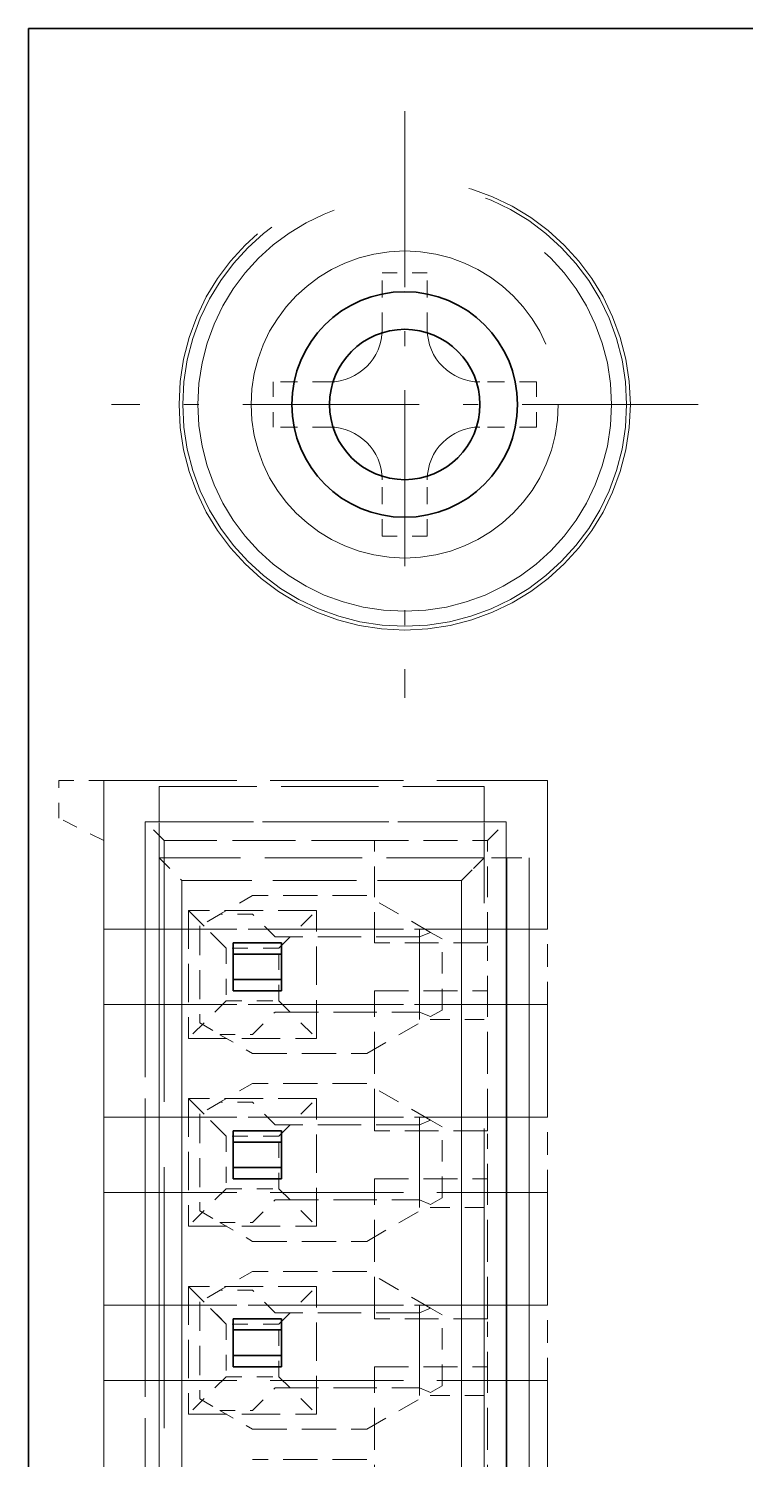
# Model space of a CAD drawing. Extents: x 23 to 417, y 3 to 294.
# Drawn here: x 229.83 to 234.59, y 140.17 to 149.69 of the extents above; entities that cross this region are included whole.
import ezdxf

# ---------------------------------------------------------------- set-up
doc = ezdxf.new("R2010")
doc.units = 0
doc.linetypes.add('DASHDOT', pattern=[18.5, 12, -3, 0.5, -3])
doc.linetypes.add('DASHED', pattern=[15, 12, -3])
doc.layers.get('0').update_dxf_attribs({"lineweight": 13})

# ---------------------------------------------------------------- blocks, each defined once
blk = doc.blocks.new('BLOCK3506')
at = {"color": 7, "linetype": 'DASHDOT', "lineweight": 13, "ltscale": 0.195}
for p, q in [((-76, 47.2), (-76, 39.4)), ((-72.1, 43.3), (-79.9, 43.3))]:
    blk.add_line(p, q, dxfattribs=at)
blk = doc.blocks.new('BLOCK3528')
at = {"color": 7, "lineweight": 35}
for q in [(-81, -50.2), (-11.7, 48.3)]:
    blk.add_line((-81, 48.3), q, dxfattribs=at)
at = {"color": 7, "linetype": 'DASHED', "lineweight": 13, "ltscale": 0.014999}
for p, q in [((-75.7, 45.05), (-76.3, 45.05)), ((-77.75, 43), (-77.75, 43.6)), ((-74.25, 43), (-74.25, 43.6)), ((-75.7, 41.55), (-76.3, 41.55))]:
    blk.add_line(p, q, dxfattribs=at)
at = {"color": 7, "linetype": 'DASHED', "lineweight": 13, "ltscale": 0.01875}
for p, q in [((-76.3, 44.3), (-76.3, 45.05)), ((-75.7, 44.3), (-75.7, 45.05)), ((-77, 43.6), (-77.75, 43.6)), ((-74.25, 43.6), (-75, 43.6)), ((-77, 43), (-77.75, 43)), ((-74.25, 43), (-75, 43)), ((-76.3, 41.55), (-76.3, 42.3)), ((-75.7, 41.55), (-75.7, 42.3))]:
    blk.add_line(p, q, dxfattribs=at)
at = {"color": 7, "linetype": 'DASHED', "lineweight": 13, "ltscale": 0.015}
blk.add_line((-80.6, 38.3), (-80, 38.3), dxfattribs=at)
blk.add_line((-80.6, 38.3), (-80, 38.3), dxfattribs=at)
at = {"color": 7, "linetype": 'DASHED', "lineweight": 13, "ltscale": 0.0125}
blk.add_line((-80.6, 37.8), (-80.6, 38.3), dxfattribs=at)
blk.add_line((-80.6, 37.8), (-80.6, 38.3), dxfattribs=at)
at = {"color": 7, "linetype": 'DASHED', "lineweight": 13, "ltscale": 0.1475}
for p, q in [((-80, 38.3), (-74.1, 38.3)), ((-80, 38.3), (-74.1, 38.3)), ((-74.1, 36.32), (-80, 36.32)), ((-80, 36.32), (-74.1, 36.32)), ((-74.1, 35.32), (-80, 35.32)), ((-80, 35.32), (-74.1, 35.32)), ((-74.1, 33.82), (-80, 33.82)), ((-80, 33.82), (-74.1, 33.82)), ((-80, 32.82), (-74.1, 32.82)), ((-80, 32.82), (-74.1, 32.82)), ((-74.1, 31.32), (-80, 31.32)), ((-80, 31.32), (-74.1, 31.32)), ((-80, 30.32), (-74.1, 30.32)), ((-80, 30.32), (-74.1, 30.32))]:
    blk.add_line(p, q, dxfattribs=at)
at = {"color": 7, "linetype": 'DASHED', "lineweight": 13, "ltscale": 0.0495}
for p, q in [((-80, 36.32), (-80, 38.3)), ((-80, 38.3), (-80, 36.32)), ((-74.1, 36.32), (-74.1, 38.3)), ((-74.1, 38.3), (-74.1, 36.32))]:
    blk.add_line(p, q, dxfattribs=at)
at = {"color": 7, "linetype": 'DASHED', "lineweight": 13, "ltscale": 0.108}
for p, q in [((-79.264, 38.219), (-74.944, 38.219)), ((-79.264, 38.219), (-74.944, 38.219)), ((-74.944, 37.269), (-79.264, 37.269)), ((-74.944, 37.269), (-79.264, 37.269))]:
    blk.add_line(p, q, dxfattribs=at)
at = {"color": 7, "linetype": 'DASHED', "lineweight": 13, "ltscale": 0.02375}
for p, q in [((-79.264, 37.269), (-79.264, 38.219)), ((-79.264, 38.219), (-79.264, 37.269)), ((-74.944, 37.269), (-74.944, 38.219)), ((-74.944, 38.219), (-74.944, 37.269))]:
    blk.add_line(p, q, dxfattribs=at)
at = {"color": 7, "linetype": 'DASHED', "lineweight": 13, "ltscale": 0.016771}
blk.add_line((-80, 37.5), (-80.6, 37.8), dxfattribs=at)
blk.add_line((-80, 37.5), (-80.6, 37.8), dxfattribs=at)
at = {"color": 7, "linetype": 'DASHED', "lineweight": 13, "ltscale": 0.12}
for p, q in [((-79.45, 37.75), (-74.65, 37.75)), ((-74.65, 37.75), (-79.45, 37.75))]:
    blk.add_line(p, q, dxfattribs=at)
at = {"color": 7, "linetype": 'DASHED', "lineweight": 13, "ltscale": 0.28325}
for p, q in [((-79.45, 26.42), (-79.45, 37.75)), ((-79.45, 37.75), (-79.45, 26.42))]:
    blk.add_line(p, q, dxfattribs=at)
at = {"color": 7, "linetype": 'DASHED', "lineweight": 13, "ltscale": 0.008839}
for p, q in [((-79.2, 37.5), (-79.45, 37.75)), ((-79.2, 37.5), (-79.45, 37.75)), ((-74.9, 37.5), (-74.65, 37.75)), ((-74.9, 37.5), (-74.65, 37.75))]:
    blk.add_line(p, q, dxfattribs=at)
at = {"color": 7, "linetype": 'DASHED', "lineweight": 13}
for p, q in [((-74.65, 37.75), (-74.65, 6.39)), ((-74.65, 6.39), (-74.65, 37.75)), ((-79.264, 37.269), (-79.264, 6.669)), ((-79.264, 37.269), (-79.264, 6.669)), ((-74.944, 6.669), (-74.944, 37.269)), ((-74.944, 6.669), (-74.944, 37.269)), ((-74.644, 37.269), (-74.644, 6.669)), ((-74.644, 37.269), (-74.644, 6.669)), ((-74.344, 6.669), (-74.344, 37.269)), ((-74.344, 37.269), (-74.344, 6.669)), ((-78.964, 6.969), (-78.964, 36.969)), ((-78.964, 36.969), (-78.964, 6.969)), ((-75.244, 36.969), (-75.244, 6.969)), ((-75.244, 6.969), (-75.244, 36.969))]:
    blk.add_line(p, q, dxfattribs=at)
at = {"color": 7, "linetype": 'DASHED', "lineweight": 13, "ltscale": 0.07}
blk.add_line((-76.4, 37.5), (-79.2, 37.5), dxfattribs=at)
blk.add_line((-76.4, 37.5), (-79.2, 37.5), dxfattribs=at)
at = {"color": 7, "linetype": 'DASHED', "lineweight": 13, "ltscale": 0.2895}
blk.add_line((-79.2, 37.5), (-79.2, 25.92), dxfattribs=at)
blk.add_line((-79.2, 37.5), (-79.2, 25.92), dxfattribs=at)
at = {"color": 7, "linetype": 'DASHED', "lineweight": 13, "ltscale": 0.0375}
for p, q in [((-76.4, 37.5), (-74.9, 37.5)), ((-76.4, 37.5), (-74.9, 37.5)), ((-74.9, 36.14), (-76.4, 36.14)), ((-74.9, 36.14), (-76.4, 36.14)), ((-76.4, 35.5), (-74.9, 35.5)), ((-76.4, 35.5), (-74.9, 35.5)), ((-80, 33.82), (-80, 35.32)), ((-80, 35.32), (-80, 33.82)), ((-74.1, 33.82), (-74.1, 35.32)), ((-74.1, 35.32), (-74.1, 33.82)), ((-74.9, 33.64), (-76.4, 33.64)), ((-74.9, 33.64), (-76.4, 33.64)), ((-76.4, 33), (-74.9, 33)), ((-76.4, 33), (-74.9, 33)), ((-80, 31.32), (-80, 32.82)), ((-80, 32.82), (-80, 31.32)), ((-74.1, 31.32), (-74.1, 32.82)), ((-74.1, 32.82), (-74.1, 31.32)), ((-74.9, 31.14), (-76.4, 31.14)), ((-74.9, 31.14), (-76.4, 31.14)), ((-76.4, 30.5), (-74.9, 30.5)), ((-76.4, 30.5), (-74.9, 30.5)), ((-80, 28.82), (-80, 30.32)), ((-80, 30.32), (-80, 28.82)), ((-74.1, 28.82), (-74.1, 30.32)), ((-74.1, 30.32), (-74.1, 28.82))]:
    blk.add_line(p, q, dxfattribs=at)
at = {"color": 7, "linetype": 'DASHED', "lineweight": 13, "ltscale": 0.034}
for p, q in [((-76.4, 36.14), (-76.4, 37.5)), ((-76.4, 36.14), (-76.4, 37.5)), ((-74.9, 36.14), (-74.9, 37.5)), ((-74.9, 36.14), (-74.9, 37.5))]:
    blk.add_line(p, q, dxfattribs=at)
at = {"color": 7, "linetype": 'DASHED', "lineweight": 13, "ltscale": 0.010607}
for p, q in [((-79.264, 37.269), (-78.964, 36.969)), ((-79.264, 37.269), (-78.964, 36.969)), ((-74.944, 37.269), (-75.244, 36.969)), ((-75.244, 36.969), (-74.944, 37.269)), ((-77.724, 36.219), (-78.024, 36.519)), ((-77.724, 36.219), (-78.024, 36.519)), ((-78.024, 34.919), (-77.724, 35.219)), ((-78.024, 34.919), (-77.724, 35.219)), ((-77.724, 33.719), (-78.024, 34.019)), ((-77.724, 33.719), (-78.024, 34.019)), ((-78.024, 32.419), (-77.724, 32.719)), ((-78.024, 32.419), (-77.724, 32.719)), ((-77.724, 31.219), (-78.024, 31.519)), ((-77.724, 31.219), (-78.024, 31.519)), ((-78.024, 29.919), (-77.724, 30.219)), ((-78.024, 29.919), (-77.724, 30.219))]:
    blk.add_line(p, q, dxfattribs=at)
at = {"color": 7, "linetype": 'DASHED', "lineweight": 13, "ltscale": 0.0075}
for q in [(-74.944, 37.269), (-74.944, 37.269), (-74.344, 37.269), (-74.344, 37.269)]:
    blk.add_line((-74.644, 37.269), q, dxfattribs=at)
at = {"color": 7, "linetype": 'DASHED', "lineweight": 13, "ltscale": 0.093}
blk.add_line((-75.244, 36.969), (-78.964, 36.969), dxfattribs=at)
blk.add_line((-75.244, 36.969), (-78.964, 36.969), dxfattribs=at)
at = {"color": 7, "linetype": 'DASHED', "lineweight": 13, "ltscale": 0.012459}
for p, q in [((-78.024, 36.769), (-78.456, 36.52)), ((-78.024, 36.769), (-78.456, 36.52)), ((-78.456, 34.918), (-78.024, 34.669)), ((-78.456, 34.918), (-78.024, 34.669)), ((-78.024, 34.269), (-78.456, 34.02)), ((-78.024, 34.269), (-78.456, 34.02)), ((-78.456, 32.418), (-78.024, 32.169)), ((-78.456, 32.418), (-78.024, 32.169)), ((-78.024, 31.769), (-78.456, 31.52)), ((-78.024, 31.769), (-78.456, 31.52)), ((-78.456, 29.918), (-78.024, 29.669)), ((-78.456, 29.918), (-78.024, 29.669))]:
    blk.add_line(p, q, dxfattribs=at)
at = {"color": 7, "linetype": 'DASHED', "lineweight": 13, "ltscale": 0.038}
for p, q in [((-76.504, 36.769), (-78.024, 36.769)), ((-76.504, 36.769), (-78.024, 36.769)), ((-78.024, 34.669), (-76.504, 34.669)), ((-78.024, 34.669), (-76.504, 34.669)), ((-76.504, 34.269), (-78.024, 34.269)), ((-76.504, 34.269), (-78.024, 34.269)), ((-78.024, 32.169), (-76.504, 32.169)), ((-78.024, 32.169), (-76.504, 32.169)), ((-76.504, 31.769), (-78.024, 31.769)), ((-76.504, 31.769), (-78.024, 31.769)), ((-78.024, 29.669), (-76.504, 29.669)), ((-78.024, 29.669), (-76.504, 29.669)), ((-76.504, 29.269), (-78.024, 29.269)), ((-76.504, 29.269), (-78.024, 29.269))]:
    blk.add_line(p, q, dxfattribs=at)
at = {"color": 7, "linetype": 'DASHED', "lineweight": 13, "ltscale": 0.024484}
for p, q in [((-75.656, 36.279), (-76.504, 36.769)), ((-75.656, 36.279), (-76.504, 36.769)), ((-76.504, 34.669), (-75.656, 35.158)), ((-76.504, 34.669), (-75.656, 35.158)), ((-75.656, 33.779), (-76.504, 34.269)), ((-75.656, 33.779), (-76.504, 34.269)), ((-76.504, 32.169), (-75.656, 32.658)), ((-76.504, 32.169), (-75.656, 32.658)), ((-75.656, 31.279), (-76.504, 31.769)), ((-75.656, 31.279), (-76.504, 31.769)), ((-76.504, 29.669), (-75.656, 30.158)), ((-76.504, 29.669), (-75.656, 30.158))]:
    blk.add_line(p, q, dxfattribs=at)
at = {"color": 7, "linetype": 'DASHED', "lineweight": 13, "ltscale": 0.0425}
for p, q in [((-77.174, 36.569), (-78.874, 36.569)), ((-78.874, 36.569), (-78.874, 34.869)), ((-77.174, 36.569), (-78.874, 36.569)), ((-78.874, 36.569), (-78.874, 34.869)), ((-77.174, 34.869), (-77.174, 36.569)), ((-77.174, 34.869), (-77.174, 36.569)), ((-78.874, 34.869), (-77.174, 34.869)), ((-78.874, 34.869), (-77.174, 34.869)), ((-77.174, 34.069), (-78.874, 34.069)), ((-78.874, 34.069), (-78.874, 32.369)), ((-77.174, 34.069), (-78.874, 34.069)), ((-78.874, 34.069), (-78.874, 32.369)), ((-77.174, 32.369), (-77.174, 34.069)), ((-77.174, 32.369), (-77.174, 34.069)), ((-78.874, 32.369), (-77.174, 32.369)), ((-78.874, 32.369), (-77.174, 32.369)), ((-77.174, 31.569), (-78.874, 31.569)), ((-78.874, 31.569), (-78.874, 29.869)), ((-77.174, 31.569), (-78.874, 31.569)), ((-78.874, 31.569), (-78.874, 29.869)), ((-77.174, 29.869), (-77.174, 31.569)), ((-77.174, 29.869), (-77.174, 31.569)), ((-78.874, 29.869), (-77.174, 29.869)), ((-78.874, 29.869), (-77.174, 29.869))]:
    blk.add_line(p, q, dxfattribs=at)
at = {"color": 7, "linetype": 'DASHED', "lineweight": 13, "ltscale": 0.017678}
for p, q in [((-78.874, 36.569), (-78.374, 36.069)), ((-78.374, 36.069), (-78.874, 36.569)), ((-77.674, 36.069), (-77.174, 36.569)), ((-77.674, 36.069), (-77.174, 36.569)), ((-78.374, 35.369), (-78.874, 34.869)), ((-78.374, 35.369), (-78.874, 34.869)), ((-77.674, 35.369), (-77.174, 34.869)), ((-77.674, 35.369), (-77.174, 34.869)), ((-78.874, 34.069), (-78.374, 33.569)), ((-78.374, 33.569), (-78.874, 34.069)), ((-77.674, 33.569), (-77.174, 34.069)), ((-77.674, 33.569), (-77.174, 34.069)), ((-78.374, 32.869), (-78.874, 32.369)), ((-78.374, 32.869), (-78.874, 32.369)), ((-77.674, 32.869), (-77.174, 32.369)), ((-77.674, 32.869), (-77.174, 32.369)), ((-78.874, 31.569), (-78.374, 31.069)), ((-78.374, 31.069), (-78.874, 31.569)), ((-77.674, 31.069), (-77.174, 31.569)), ((-77.674, 31.069), (-77.174, 31.569)), ((-78.374, 30.369), (-78.874, 29.869)), ((-78.374, 30.369), (-78.874, 29.869)), ((-77.674, 30.369), (-77.174, 29.869)), ((-77.674, 30.369), (-77.174, 29.869))]:
    blk.add_line(p, q, dxfattribs=at)
at = {"color": 7, "linetype": 'DASHED', "lineweight": 13, "ltscale": 0.007783}
for p, q in [((-78.454, 36.519), (-78.724, 36.364)), ((-78.454, 36.519), (-78.724, 36.364)), ((-78.724, 35.074), (-78.454, 34.919)), ((-78.724, 35.074), (-78.454, 34.919)), ((-78.454, 34.019), (-78.724, 33.864)), ((-78.454, 34.019), (-78.724, 33.864)), ((-78.724, 32.574), (-78.454, 32.419)), ((-78.724, 32.574), (-78.454, 32.419)), ((-78.454, 31.519), (-78.724, 31.364)), ((-78.454, 31.519), (-78.724, 31.364)), ((-78.724, 30.074), (-78.454, 29.919)), ((-78.724, 30.074), (-78.454, 29.919))]:
    blk.add_line(p, q, dxfattribs=at)
at = {"color": 7, "linetype": 'DASHED', "lineweight": 13, "ltscale": 0.03225}
for p, q in [((-78.724, 36.364), (-78.724, 35.074)), ((-78.724, 36.364), (-78.724, 35.074)), ((-78.724, 33.864), (-78.724, 32.574)), ((-78.724, 33.864), (-78.724, 32.574)), ((-78.724, 31.364), (-78.724, 30.074)), ((-78.724, 31.364), (-78.724, 30.074))]:
    blk.add_line(p, q, dxfattribs=at)
at = {"color": 7, "linetype": 'DASHED', "lineweight": 13, "ltscale": 0.01075}
for p, q in [((-78.024, 36.519), (-78.454, 36.519)), ((-78.024, 36.519), (-78.454, 36.519)), ((-78.454, 34.919), (-78.024, 34.919)), ((-78.454, 34.919), (-78.024, 34.919)), ((-78.024, 34.019), (-78.454, 34.019)), ((-78.024, 34.019), (-78.454, 34.019)), ((-78.454, 32.419), (-78.024, 32.419)), ((-78.454, 32.419), (-78.024, 32.419)), ((-78.024, 31.519), (-78.454, 31.519)), ((-78.024, 31.519), (-78.454, 31.519)), ((-78.454, 29.919), (-78.024, 29.919)), ((-78.454, 29.919), (-78.024, 29.919))]:
    blk.add_line(p, q, dxfattribs=at)
at = {"color": 7, "linetype": 'DASHED', "lineweight": 13, "ltscale": 0.025}
for p, q in [((-80, 36.32), (-80, 35.32)), ((-80, 35.32), (-80, 36.32)), ((-75.804, 35.219), (-75.804, 36.219)), ((-75.804, 36.219), (-75.804, 35.219)), ((-74.1, 35.32), (-74.1, 36.32)), ((-74.1, 35.32), (-74.1, 36.32)), ((-80, 33.82), (-80, 32.82)), ((-80, 32.82), (-80, 33.82)), ((-75.804, 32.719), (-75.804, 33.719)), ((-75.804, 33.719), (-75.804, 32.719)), ((-74.1, 32.82), (-74.1, 33.82)), ((-74.1, 32.82), (-74.1, 33.82)), ((-80, 31.32), (-80, 30.32)), ((-80, 30.32), (-80, 31.32)), ((-75.804, 30.219), (-75.804, 31.219)), ((-75.804, 31.219), (-75.804, 30.219)), ((-74.1, 30.32), (-74.1, 31.32)), ((-74.1, 30.32), (-74.1, 31.32))]:
    blk.add_line(p, q, dxfattribs=at)
at = {"color": 7, "linetype": 'DASHED', "lineweight": 13, "ltscale": 0.048}
for p, q in [((-75.804, 36.219), (-77.724, 36.219)), ((-75.804, 36.219), (-77.724, 36.219)), ((-77.724, 35.219), (-75.804, 35.219)), ((-77.724, 35.219), (-75.804, 35.219)), ((-75.804, 33.719), (-77.724, 33.719)), ((-75.804, 33.719), (-77.724, 33.719)), ((-77.724, 32.719), (-75.804, 32.719)), ((-77.724, 32.719), (-75.804, 32.719)), ((-75.804, 31.219), (-77.724, 31.219)), ((-75.804, 31.219), (-77.724, 31.219)), ((-77.724, 30.219), (-75.804, 30.219)), ((-77.724, 30.219), (-75.804, 30.219))]:
    blk.add_line(p, q, dxfattribs=at)
at = {"color": 7, "linetype": 'DASHED', "lineweight": 13, "ltscale": 0.0025}
for p, q in [((-75.804, 36.319), (-75.804, 36.219)), ((-75.804, 36.319), (-75.804, 36.219)), ((-75.804, 35.219), (-75.804, 35.119)), ((-75.804, 35.219), (-75.804, 35.119)), ((-75.804, 33.819), (-75.804, 33.719)), ((-75.804, 33.819), (-75.804, 33.719)), ((-75.804, 32.719), (-75.804, 32.619)), ((-75.804, 32.719), (-75.804, 32.619)), ((-75.804, 31.319), (-75.804, 31.219)), ((-75.804, 31.319), (-75.804, 31.219)), ((-75.804, 30.219), (-75.804, 30.119)), ((-75.804, 30.219), (-75.804, 30.119))]:
    blk.add_line(p, q, dxfattribs=at)
at = {"color": 7, "linetype": 'DASHED', "lineweight": 13, "ltscale": 0.003997}
for p, q in [((-75.804, 36.219), (-75.656, 36.279)), ((-75.804, 36.219), (-75.656, 36.279)), ((-75.804, 35.219), (-75.656, 35.158)), ((-75.804, 35.219), (-75.656, 35.158)), ((-75.804, 33.719), (-75.656, 33.779)), ((-75.804, 33.719), (-75.656, 33.779)), ((-75.804, 32.719), (-75.656, 32.658)), ((-75.804, 32.719), (-75.656, 32.658)), ((-75.804, 31.219), (-75.656, 31.279)), ((-75.804, 31.219), (-75.656, 31.279)), ((-75.804, 30.219), (-75.656, 30.158)), ((-75.804, 30.219), (-75.656, 30.158))]:
    blk.add_line(p, q, dxfattribs=at)
at = {"color": 7, "linetype": 'DASHED', "lineweight": 13, "ltscale": 0.004379}
for p, q in [((-75.504, 36.192), (-75.656, 36.279)), ((-75.656, 36.279), (-75.504, 36.192)), ((-75.656, 35.158), (-75.504, 35.246)), ((-75.656, 35.158), (-75.504, 35.246)), ((-75.504, 33.692), (-75.656, 33.779)), ((-75.656, 33.779), (-75.504, 33.692)), ((-75.656, 32.658), (-75.504, 32.746)), ((-75.656, 32.658), (-75.504, 32.746)), ((-75.504, 31.192), (-75.656, 31.279)), ((-75.504, 31.192), (-75.656, 31.279)), ((-75.504, 30.246), (-75.656, 30.158)), ((-75.504, 30.246), (-75.656, 30.158))]:
    blk.add_line(p, q, dxfattribs=at)
at = {"color": 7, "linetype": 'DASHED', "lineweight": 13, "ltscale": 0.023653}
for p, q in [((-75.504, 35.246), (-75.504, 36.192)), ((-75.504, 35.246), (-75.504, 36.192)), ((-75.504, 32.746), (-75.504, 33.692)), ((-75.504, 32.746), (-75.504, 33.692)), ((-75.504, 30.246), (-75.504, 31.192)), ((-75.504, 30.246), (-75.504, 31.192))]:
    blk.add_line(p, q, dxfattribs=at)
at = {"color": 7, "linetype": 'DASHED', "lineweight": 13, "ltscale": 0.0175}
for p, q in [((-77.674, 36.069), (-78.374, 36.069)), ((-78.374, 36.069), (-78.374, 35.369)), ((-77.674, 36.069), (-78.374, 36.069)), ((-78.374, 36.069), (-78.374, 35.369)), ((-77.674, 35.369), (-77.674, 36.069)), ((-77.674, 35.369), (-77.674, 36.069)), ((-78.374, 35.369), (-77.674, 35.369)), ((-78.374, 35.369), (-77.674, 35.369)), ((-77.674, 33.569), (-78.374, 33.569)), ((-78.374, 33.569), (-78.374, 32.869)), ((-77.674, 33.569), (-78.374, 33.569)), ((-78.374, 33.569), (-78.374, 32.869)), ((-77.674, 32.869), (-77.674, 33.569)), ((-77.674, 32.869), (-77.674, 33.569)), ((-78.374, 32.869), (-77.674, 32.869)), ((-78.374, 32.869), (-77.674, 32.869)), ((-77.674, 31.069), (-78.374, 31.069)), ((-78.374, 31.069), (-78.374, 30.369)), ((-77.674, 31.069), (-78.374, 31.069)), ((-78.374, 31.069), (-78.374, 30.369)), ((-77.674, 30.369), (-77.674, 31.069)), ((-77.674, 30.369), (-77.674, 31.069)), ((-78.374, 30.369), (-77.674, 30.369)), ((-78.374, 30.369), (-77.674, 30.369))]:
    blk.add_line(p, q, dxfattribs=at)
at = {"color": 7, "lineweight": 35, "ltscale": 0.016}
for p, q in [((-77.64, 36.14), (-78.28, 36.14)), ((-78.28, 36.14), (-77.64, 36.14)), ((-78.28, 35.99), (-77.64, 35.99)), ((-78.28, 35.99), (-77.64, 35.99)), ((-78.28, 35.65), (-77.64, 35.65)), ((-78.28, 35.65), (-77.64, 35.65)), ((-77.64, 35.5), (-78.28, 35.5)), ((-78.28, 35.5), (-77.64, 35.5)), ((-77.64, 33.64), (-78.28, 33.64)), ((-78.28, 33.64), (-77.64, 33.64)), ((-78.28, 33.49), (-77.64, 33.49)), ((-78.28, 33.49), (-77.64, 33.49)), ((-78.28, 33.15), (-77.64, 33.15)), ((-78.28, 33.15), (-77.64, 33.15)), ((-77.64, 33), (-78.28, 33)), ((-78.28, 33), (-77.64, 33)), ((-77.64, 31.14), (-78.28, 31.14)), ((-78.28, 31.14), (-77.64, 31.14)), ((-78.28, 30.99), (-77.64, 30.99)), ((-78.28, 30.99), (-77.64, 30.99)), ((-78.28, 30.65), (-77.64, 30.65)), ((-78.28, 30.65), (-77.64, 30.65)), ((-77.64, 30.5), (-78.28, 30.5)), ((-78.28, 30.5), (-77.64, 30.5))]:
    blk.add_line(p, q, dxfattribs=at)
at = {"color": 7, "lineweight": 35, "ltscale": 0.00375}
for p, q in [((-78.28, 36.14), (-78.28, 35.99)), ((-78.28, 36.14), (-78.28, 35.99)), ((-77.64, 35.99), (-77.64, 36.14)), ((-77.64, 36.14), (-77.64, 35.99)), ((-78.28, 35.65), (-78.28, 35.5)), ((-78.28, 35.65), (-78.28, 35.5)), ((-77.64, 35.5), (-77.64, 35.65)), ((-77.64, 35.65), (-77.64, 35.5)), ((-78.28, 33.64), (-78.28, 33.49)), ((-78.28, 33.64), (-78.28, 33.49)), ((-77.64, 33.49), (-77.64, 33.64)), ((-77.64, 33.64), (-77.64, 33.49)), ((-78.28, 33.15), (-78.28, 33)), ((-78.28, 33.15), (-78.28, 33)), ((-77.64, 33), (-77.64, 33.15)), ((-77.64, 33.15), (-77.64, 33)), ((-78.28, 31.14), (-78.28, 30.99)), ((-78.28, 31.14), (-78.28, 30.99)), ((-77.64, 30.99), (-77.64, 31.14)), ((-77.64, 31.14), (-77.64, 30.99)), ((-78.28, 30.65), (-78.28, 30.5)), ((-78.28, 30.65), (-78.28, 30.5)), ((-77.64, 30.5), (-77.64, 30.65)), ((-77.64, 30.65), (-77.64, 30.5))]:
    blk.add_line(p, q, dxfattribs=at)
at = {"color": 7, "lineweight": 35, "ltscale": 0.0085}
for p, q in [((-78.28, 35.99), (-78.28, 35.65)), ((-78.28, 35.99), (-78.28, 35.65)), ((-77.64, 35.65), (-77.64, 35.99)), ((-77.64, 35.99), (-77.64, 35.65)), ((-78.28, 33.49), (-78.28, 33.15)), ((-78.28, 33.49), (-78.28, 33.15)), ((-77.64, 33.15), (-77.64, 33.49)), ((-77.64, 33.49), (-77.64, 33.15)), ((-78.28, 30.99), (-78.28, 30.65)), ((-78.28, 30.99), (-78.28, 30.65)), ((-77.64, 30.65), (-77.64, 30.99)), ((-77.64, 30.99), (-77.64, 30.65))]:
    blk.add_line(p, q, dxfattribs=at)
at = {"color": 7, "linetype": 'DASHED', "lineweight": 13, "ltscale": 0.016}
for p, q in [((-77.64, 35.99), (-78.28, 35.99)), ((-78.28, 35.99), (-77.64, 35.99)), ((-74.9, 35.5), (-74.9, 36.14)), ((-74.9, 35.5), (-74.9, 36.14)), ((-77.64, 35.65), (-78.28, 35.65)), ((-78.28, 35.65), (-77.64, 35.65)), ((-74.9, 33), (-74.9, 33.64)), ((-74.9, 33), (-74.9, 33.64)), ((-77.64, 33.49), (-78.28, 33.49)), ((-78.28, 33.49), (-77.64, 33.49)), ((-77.64, 33.15), (-78.28, 33.15)), ((-78.28, 33.15), (-77.64, 33.15)), ((-74.9, 30.5), (-74.9, 31.14)), ((-74.9, 30.5), (-74.9, 31.14)), ((-77.64, 30.99), (-78.28, 30.99)), ((-78.28, 30.99), (-77.64, 30.99)), ((-77.64, 30.65), (-78.28, 30.65)), ((-78.28, 30.65), (-77.64, 30.65))]:
    blk.add_line(p, q, dxfattribs=at)
at = {"color": 7, "linetype": 'DASHED', "lineweight": 13, "ltscale": 0.0465}
for p, q in [((-76.4, 33.64), (-76.4, 35.5)), ((-76.4, 33.64), (-76.4, 35.5)), ((-74.9, 33.64), (-74.9, 35.5)), ((-74.9, 33.64), (-74.9, 35.5)), ((-76.4, 31.14), (-76.4, 33)), ((-76.4, 31.14), (-76.4, 33)), ((-74.9, 31.14), (-74.9, 33)), ((-74.9, 31.14), (-74.9, 33)), ((-76.4, 28.64), (-76.4, 30.5)), ((-76.4, 28.64), (-76.4, 30.5)), ((-74.9, 28.64), (-74.9, 30.5)), ((-74.9, 28.64), (-74.9, 30.5))]:
    blk.add_line(p, q, dxfattribs=at)
at = {"color": 7, "linetype": 'DASHED', "lineweight": 13, "ltscale": 0.0215}
for p, q in [((-74.944, 35.119), (-75.804, 35.119)), ((-74.944, 35.119), (-75.804, 35.119)), ((-74.944, 32.619), (-75.804, 32.619)), ((-74.944, 32.619), (-75.804, 32.619)), ((-74.944, 30.119), (-75.804, 30.119)), ((-74.944, 30.119), (-75.804, 30.119))]:
    blk.add_line(p, q, dxfattribs=at)
at = {"color": 7, "linetype": 'DASHED', "lineweight": 13}
for radius in [3, 2.95, 2.75, 2.042]:
    blk.add_circle((-76, 43.3), radius, dxfattribs=at)
at = {"color": 7, "lineweight": 35}
for radius in [1.5, 1.5, 1]:
    blk.add_circle((-76, 43.3), radius, dxfattribs=at)
at = {"color": 7, "linetype": 'DASHED', "lineweight": 13}
for centre, start, end in [((-77, 44.3), 270, 360), ((-75, 44.3), 180, 270), ((-77, 42.3), 0, 90), ((-75, 42.3), 90, 180)]:
    blk.add_arc(centre, 0.7, start, end, dxfattribs=at)

msp = doc.modelspace()

# ---------------------------------------------------------------- block references
at = {"lineweight": 0, "xscale": 0.5, "yscale": 0.5, "zscale": 0.5}
for name in ['BLOCK3528', 'BLOCK3506']:
    msp.add_blockref(name, (270.3286, 125.5377), dxfattribs=at)

doc.saveas('drawing.dxf')
